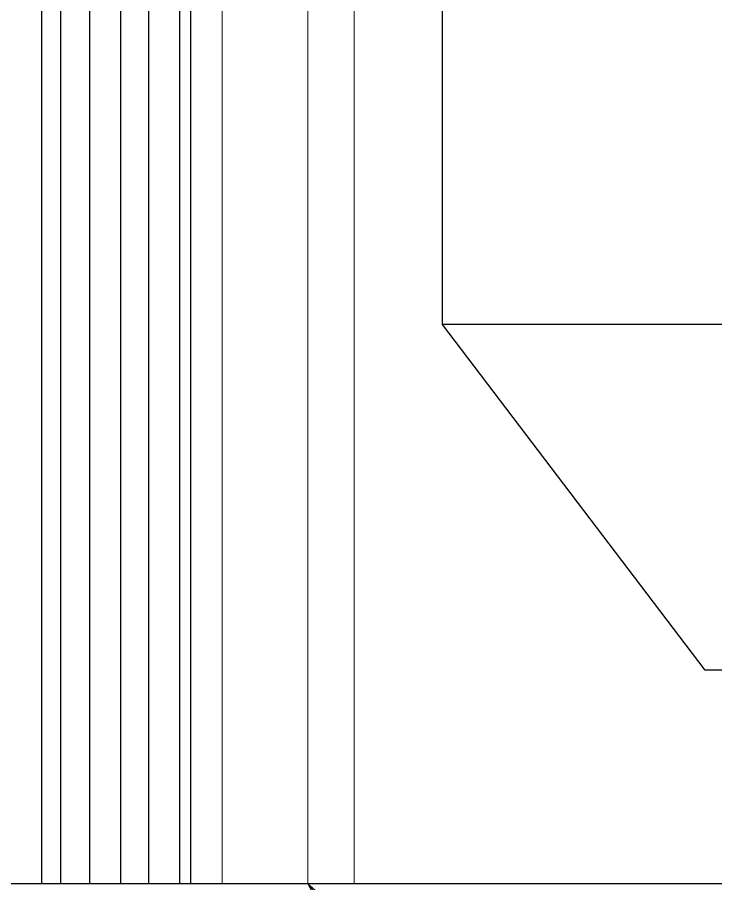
# Model space of a CAD drawing. Header units: millimetres. Extents: x -4172 to 126100, y -2 to 142133.
# Drawn here: x 12468 to 13074, y 43018 to 43769 of the extents above; entities that cross this region are included whole.
import ezdxf

# ---------------------------------------------------------------- set-up
doc = ezdxf.new("R2010")
doc.units = ezdxf.units.MM
doc.header["$LTSCALE"] = 100
doc.layers.add('P_Cable Ducts (CD)', color=30, linetype='Continuous', lineweight=18, true_color=0xff7f00)
doc.layers.add('Symbol', color=7, linetype='Continuous', lineweight=18)
doc.layers.add('Visible', color=7, linetype='Continuous', lineweight=25)

# ---------------------------------------------------------------- blocks, each defined once
blk = doc.blocks.new('Balloon21')
at = {"layer": 'Symbol'}
for p, q in [((128.7371, 428.2057), (127.1981, 430.1758)), ((129.1311, 428.5135), (127.1981, 430.1758)), ((127.1981, 430.1758), (128.3431, 427.8979))]:
    blk.add_line(p, q, dxfattribs=at)

msp = doc.modelspace()

# ---------------------------------------------------------------- linework, layer by layer
at = {"layer": 'P_Cable Ducts (CD)'}
for p, q in [((12645.48, 43017.58), (12645.48, 43952.58)), ((12719.81, 43017.58), (12719.81, 43952.58)), ((12760.07, 43017.58), (12760.07, 43952.58))]:
    msp.add_line(p, q, dxfattribs=at)
at = {"layer": 'Visible'}
for p, q in [((12530.62, 43017.58), (12530.62, 48882.58)), ((12557.36, 48882.58), (12557.36, 43017.58)), ((12608.95, 43017.58), (12608.95, 44517.58)), ((12836.71, 43502.58), (12836.71, 44052.58)), ((12489.04, 43017.58), (12489.04, 43995.43)), ((12505.48, 43017.58), (12505.48, 43995.43)), ((12581.93, 43017.58), (12581.93, 43995.43)), ((12618.41, 43017.58), (12618.41, 43995.41)), ((13064.69, 43202.58), (12836.71, 43502.58)), ((13082.8, 43502.58), (12836.71, 43502.58)), ((13221.01, 43202.58), (13064.69, 43202.58)), ((27002.34, 43017.58), (9633.81, 43017.58))]:
    msp.add_line(p, q, dxfattribs=at)

# ---------------------------------------------------------------- block references
at = {"layer": 'Symbol', "xscale": 100, "yscale": 100, "zscale": 100}
msp.add_blockref('Balloon21', (0, 0), dxfattribs=at)

doc.saveas('drawing.dxf')
